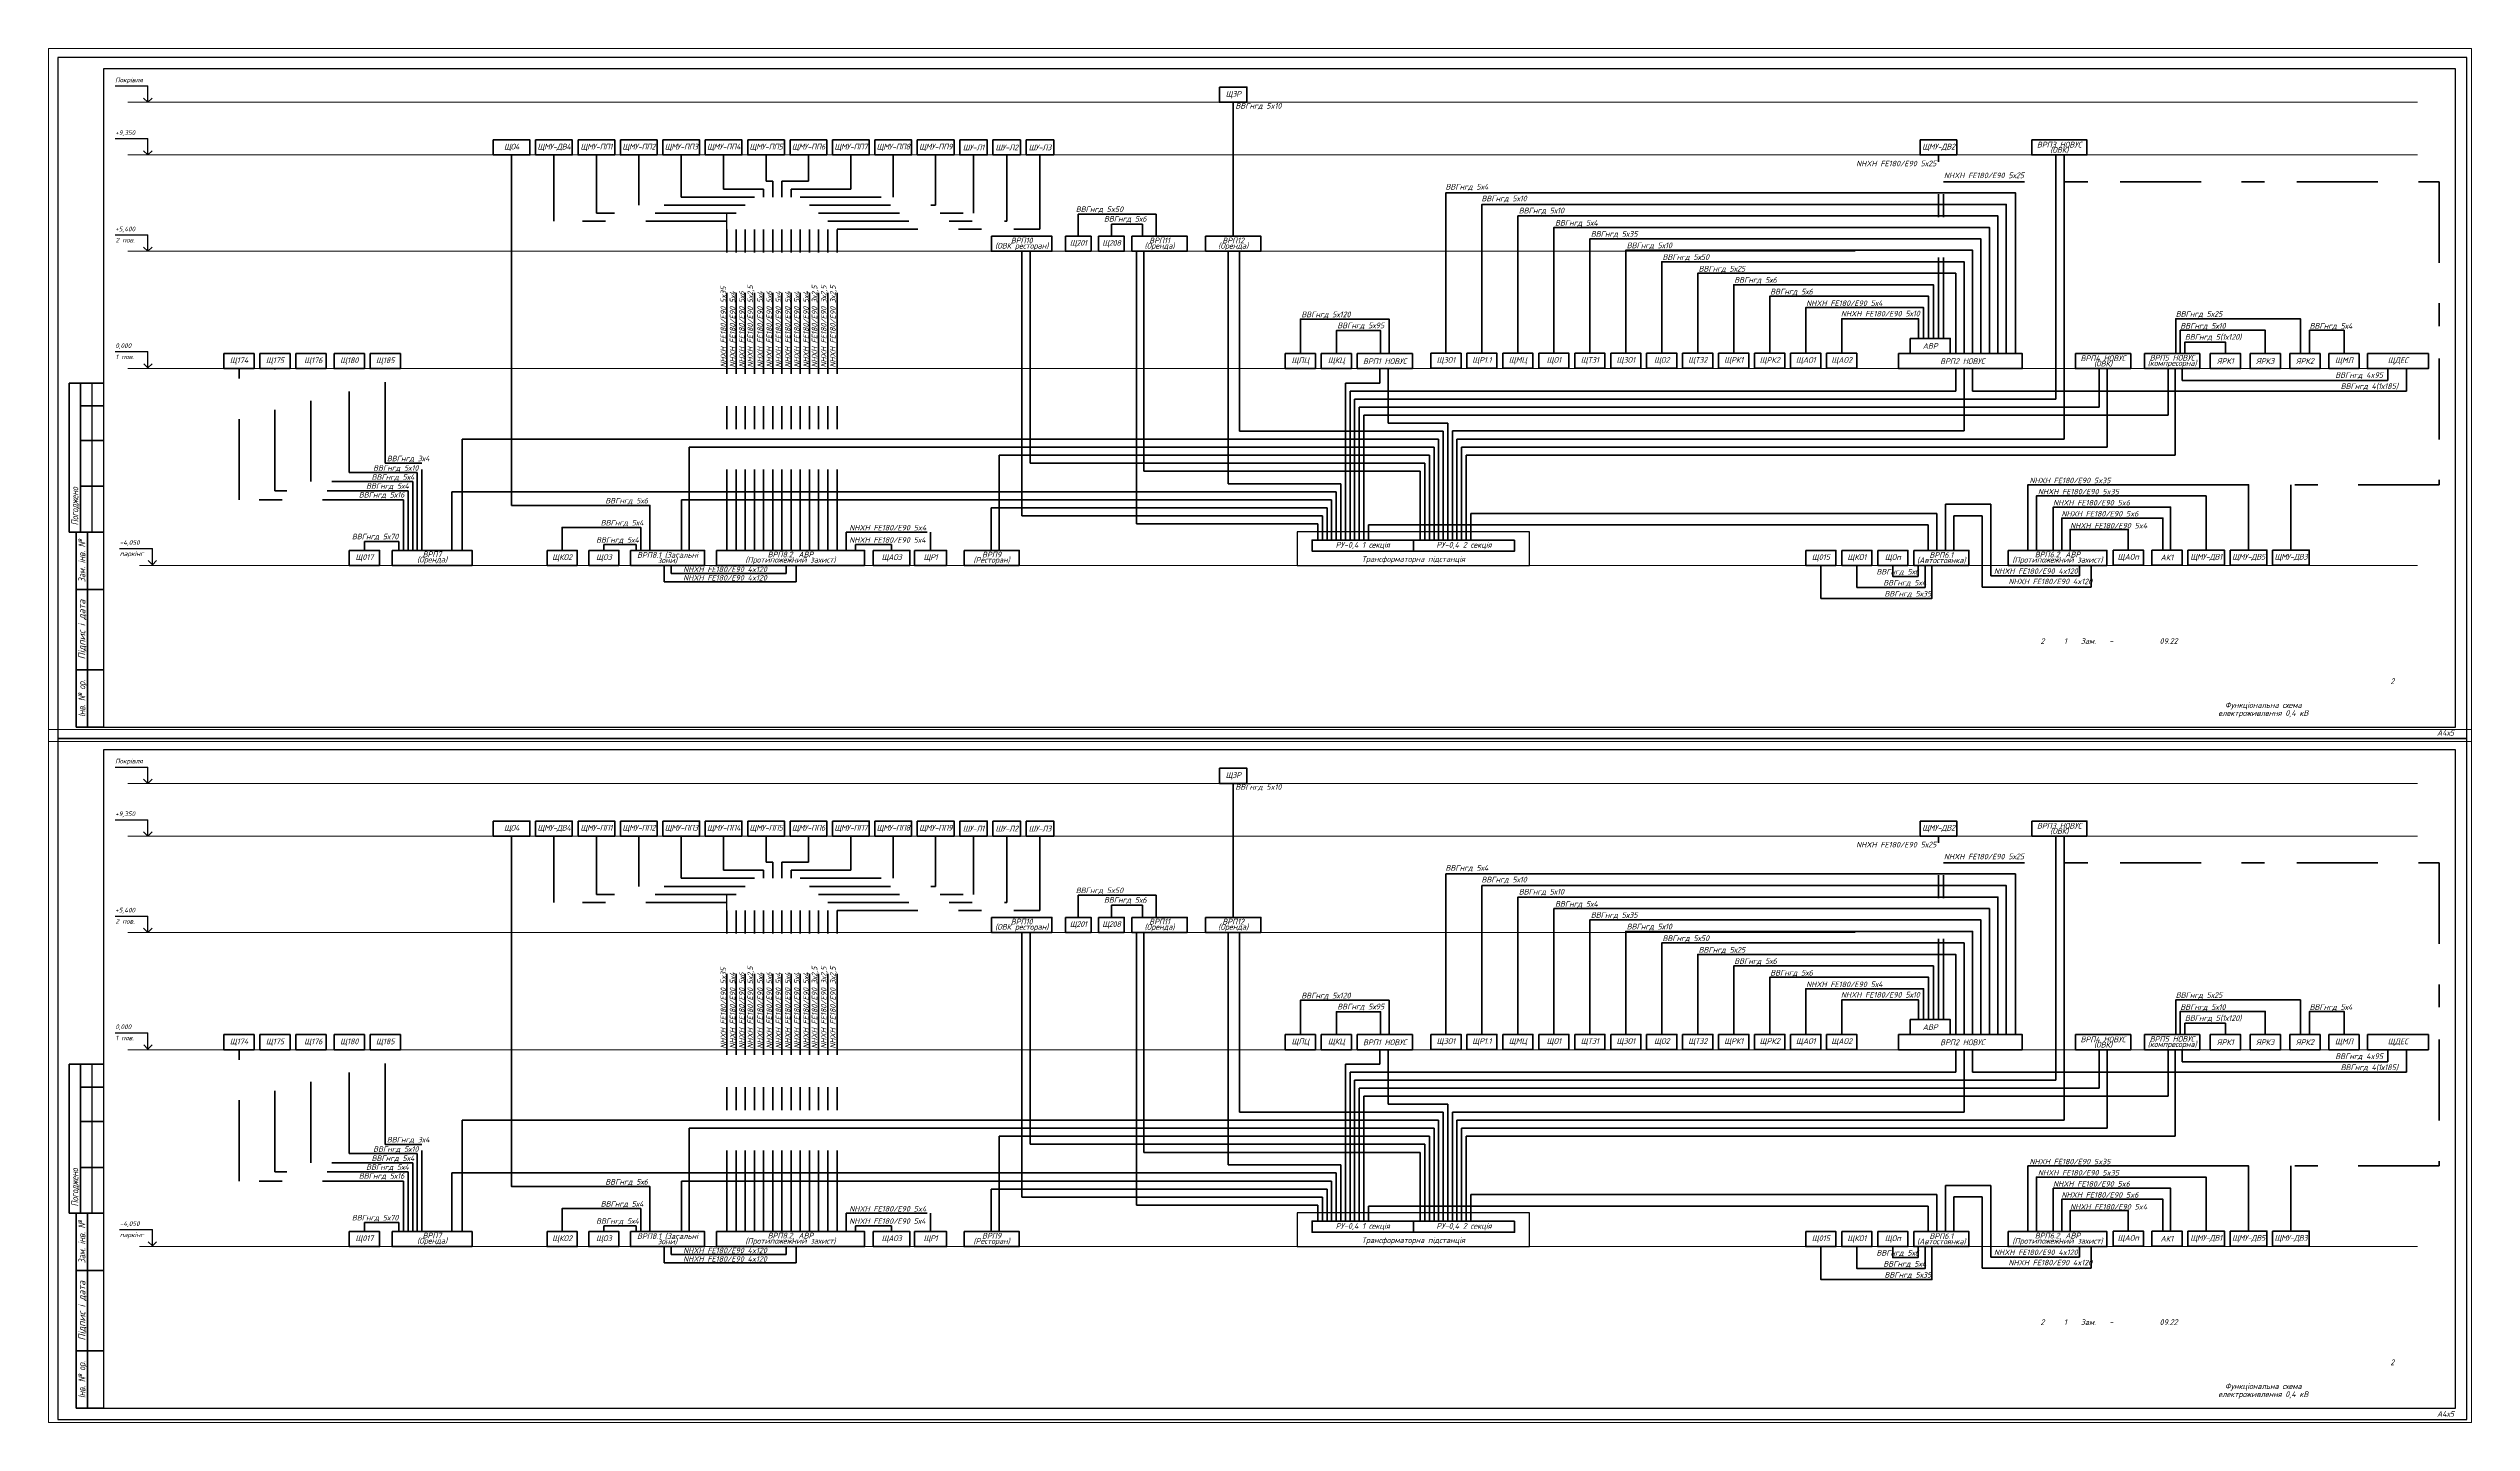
# Paper-space layout 'арк.2_схема_а4х5' of a CAD drawing. Header units: millimetres. Extents: x -4 to 1052, y -298 to 301.
# The model-space entities are those that its viewports show. They can reach past a viewport. Long polylines and large blocks are cut down to what shows.
import ezdxf
from ezdxf.enums import TextEntityAlignment as Align

# ---------------------------------------------------------------- set-up
doc = ezdxf.new("R2010")
doc.units = ezdxf.units.MM
for name, pattern in [('483 Границы городских земель', [8, 4, -1, 0, -1, 0, -1, 0, -1]), ('ACAD_ISO02W100', [15, 12, -3]), ('линия_сгиба2', [15.875, 6.35, -3.175, 0, -3.175, 0, -3.175]), ('Штрихпунктирная', [0.670278, 0.352778, -0.176389, 0, -0.141111])]:
    doc.linetypes.add(name, pattern=pattern)
doc.layers.get('Defpoints').update_dxf_attribs({"color": 4})
doc.layers.add('E_Зміни', color=7, linetype='Continuous')
doc.layers.add('Схема', color=7, linetype='Continuous')
doc.layers.add('Рамка внешняя', color=4, linetype='Continuous', lineweight=30, plot=False)
doc.styles.add('GOST 2.304', font='isocpeui.ttf')
doc.styles.add('ГОСТ 2.304', font='isocpeui.ttf')
doc.styles.add('СГЕНЕРИР_СТИЛЬ_7', font='isocpeui.ttf')

# ---------------------------------------------------------------- blocks, each defined once
blk = doc.blocks.new('A4x5')
at = {"lineweight": 40}
for p, q in [((-104506, 9000), (-104506, 15500)), ((-104506, 15500), (-103006, 15500)), ((-104006, 15500), (-104006, 9000)), ((-104006, 14500), (-103006, 14500)), ((-104006, 13000), (-103006, 13000)), ((-104006, 11000), (-103006, 11000)), ((-103006, 9000), (-104506, 9000))]:
    blk.add_line(p, q, dxfattribs=at)
at = {"lineweight": 25}
blk.add_line((-103506, 9000), (-103506, 15500), dxfattribs=at)
at = {"linetype": 'Continuous', "lineweight": 60}
for p, q in [((-104200, 500), (-104200, 9000)), ((-104200, 9000), (-103000, 9000)), ((-104200, 9000), (-103000, 9000)), ((-103700, 500), (-103700, 9000)), ((-104200, 6500), (-103000, 6500)), ((-104200, 3000), (-103000, 3000)), ((-103000, 500), (-104200, 500))]:
    blk.add_line(p, q, dxfattribs=at)
at = {"lineweight": 30, "ltscale": 100}
blk.add_lwpolyline([(-103000, 500), (-500, 500), (-500, 29200), (-103000, 29200)], close=True, dxfattribs=at)
at = {"layer": 'Рамка внешняя', "ltscale": 100}
blk.add_lwpolyline([(-105000, 0), (0, 0), (0, 29700), (-105000, 29700)], close=True, dxfattribs=at)
at = {"linetype": 'Continuous', "lineweight": 25, "style": 'СГЕНЕРИР_СТИЛЬ_7'}
for s, width, p in [('Погоджено', 0.8, (-104256, 10127)), ('Зам. інв. №', 0.8, (-103950, 7750)), ('Інв. № ор.', 0.7, (-103950, 1750))]:
    blk.add_text(s, height=300, rotation=90, dxfattribs=dict(at, width=width)).set_placement(p, align=Align.MIDDLE_CENTER)
blk.add_text('Підпис і дата', height=300, rotation=90, dxfattribs=at).set_placement((-103950, 4750), align=Align.MIDDLE_CENTER)
at = {"layer": 'Схема', "linetype": 'Continuous', "style": 'ГОСТ 2.304'}
blk.add_text('А4х5', height=250, dxfattribs=at).set_placement((-1307, 124))

msp = doc.modelspace()

# ---------------------------------------------------------------- linework, layer by layer
at = {"color": 252, "lineweight": -3, "ltscale": 300}
for p, q in [((-67885, 267845), (-66459, 267845)), ((-66459, 267165), (-66459, 267845)), ((-67885, 265545), (-66459, 265545)), ((-66459, 264865), (-66459, 265545)), ((-67885, 261345), (-66459, 261345)), ((-66459, 260665), (-66459, 261345)), ((-67879, 256260), (-66452, 256260)), ((-66452, 255580), (-66452, 256260)), ((-67688, 247675), (-66261, 247675)), ((-66261, 246996), (-66261, 247675))]:
    msp.add_line(p, q, dxfattribs=at)
at = {"color": 252, "lineweight": 30, "ltscale": 300}
for p, q in [((-66459, 267133), (-66641, 267315)), ((-66459, 267133), (-66277, 267315)), ((-66459, 264833), (-66641, 265015)), ((-66459, 264833), (-66277, 265015)), ((-66459, 260633), (-66641, 260815)), ((-66459, 260633), (-66277, 260815)), ((-66452, 255547), (-66634, 255730)), ((-66452, 255547), (-66270, 255730)), ((-66261, 246963), (-66444, 247146)), ((-66261, 246963), (-66079, 247146))]:
    msp.add_line(p, q, dxfattribs=at)
at = {"linetype": 'ACAD_ISO02W100', "lineweight": 18, "ltscale": 100}
for p, q in [((32457, 267133), (-67334, 267133)), ((32457, 264833), (-67334, 264833)), ((7957, 260633), (-67334, 260633)), ((32457, 255519), (-67334, 255519)), ((32457, 246935), (-66816, 246935))]:
    msp.add_line(p, q, dxfattribs=at)
at = {"lineweight": 50, "ltscale": 100}
for points in [[(-19753, 267789), (-18555, 267789), (-18555, 267133), (-19753, 267133)], [(-51405, 265489), (-49807, 265489), (-49807, 264833), (-51405, 264833)], [(-49557, 265489), (-47958, 265489), (-47958, 264833), (-49557, 264833)], [(-47708, 265489), (-46110, 265489), (-46110, 264833), (-47708, 264833)], [(-45860, 265489), (-44262, 265489), (-44262, 264833), (-45860, 264833)], [(-44012, 265489), (-42413, 265489), (-42413, 264833), (-44012, 264833)], [(-42163, 265489), (-40565, 265489), (-40565, 264833), (-42163, 264833)], [(-40315, 265489), (-38717, 265489), (-38717, 264833), (-40315, 264833)], [(-38467, 265489), (-36868, 265489), (-36868, 264833), (-38467, 264833)], [(-36618, 265489), (-35020, 265489), (-35020, 264833), (-36618, 264833)], [(-34770, 265489), (-33172, 265489), (-33172, 264833), (-34770, 264833)], [(-32922, 265489), (-31323, 265489), (-31323, 264833), (-32922, 264833)], [(-31073, 265489), (-29875, 265489), (-29875, 264833), (-31073, 264833)], [(-29625, 265489), (-28427, 265489), (-28427, 264833), (-29625, 264833)], [(-28177, 265489), (-26978, 265489), (-26978, 264833), (-28177, 264833)], [(10784, 265489), (12383, 265489), (12383, 264833), (10784, 264833)], [(15647, 265489), (18055, 265489), (18055, 264833), (15647, 264833)], [(-29695, 261289), (-27053, 261289), (-27053, 260633), (-29695, 260633)], [(-26469, 261289), (-25346, 261289), (-25346, 260633), (-26469, 260633)], [(-25024, 261289), (-23901, 261289), (-23901, 260633), (-25024, 260633)], [(-23567, 261289), (-21160, 261289), (-21160, 260633), (-23567, 260633)], [(-20358, 261289), (-17950, 261289), (-17950, 260633), (-20358, 260633)], [(10348, 256832), (12094, 256832), (12094, 256175), (10348, 256175)], [(-63144, 256175), (-61826, 256175), (-61826, 255519), (-63144, 255519)], [(-61576, 256175), (-60258, 256175), (-60258, 255519), (-61576, 255519)], [(-60008, 256175), (-58689, 256175), (-58689, 255519), (-60008, 255519)], [(-58339, 256175), (-57021, 256175), (-57021, 255519), (-58339, 255519)], [(-56771, 256175), (-55453, 256175), (-55453, 255519), (-56771, 255519)], [(-16886, 256175), (-15568, 256175), (-15568, 255519), (-16886, 255519)], [(-15318, 256175), (-13999, 256175), (-13999, 255519), (-15318, 255519)], [(-13749, 256175), (-11342, 256175), (-11342, 255519), (-13749, 255519)], [(-10544, 256188), (-9226, 256188), (-9226, 255532), (-10544, 255532)], [(-8976, 256188), (-7658, 256188), (-7658, 255532), (-8976, 255532)], [(-7408, 256188), (-6090, 256188), (-6090, 255532), (-7408, 255532)], [(-5840, 256188), (-4521, 256188), (-4521, 255532), (-5840, 255532)], [(-4271, 256188), (-2953, 256188), (-2953, 255532), (-4271, 255532)], [(-2703, 256188), (-1385, 256188), (-1385, 255532), (-2703, 255532)], [(-1135, 256188), (184, 256188), (184, 255532), (-1135, 255532)], [(434, 256188), (1752, 256188), (1752, 255532), (434, 255532)], [(2002, 256188), (3320, 256188), (3320, 255532), (2002, 255532)], [(3570, 256188), (4889, 256188), (4889, 255532), (3570, 255532)], [(5139, 256188), (6457, 256188), (6457, 255532), (5139, 255532)], [(6707, 256188), (8025, 256188), (8025, 255532), (6707, 255532)], [(9844, 256175), (15236, 256175), (15236, 255519), (9844, 255519)], [(17555, 256175), (19962, 256175), (19962, 255519), (17555, 255519)], [(20567, 256175), (22974, 256175), (22974, 255519), (20567, 255519)], [(23430, 256175), (24749, 256175), (24749, 255519), (23430, 255519)], [(25167, 256175), (26485, 256175), (26485, 255519), (25167, 255519)], [(26899, 256175), (28217, 256175), (28217, 255519), (26899, 255519)], [(28599, 256175), (29917, 256175), (29917, 255519), (28599, 255519)], [(30280, 256175), (32940, 256175), (32940, 255519), (30280, 255519)], [(-57678, 247591), (-56360, 247591), (-56360, 246935), (-57678, 246935)], [(-55815, 247591), (-52325, 247591), (-52325, 246935), (-55815, 246935)], [(-49061, 247591), (-47743, 247591), (-47743, 246935), (-49061, 246935)], [(-47243, 247591), (-45925, 247591), (-45925, 246935), (-47243, 246935)], [(-45425, 247591), (-42193, 247591), (-42193, 246935), (-45425, 246935)], [(-41677, 247591), (-35222, 247591), (-35222, 246935), (-41677, 246935)], [(-34845, 247591), (-33247, 247591), (-33247, 246935), (-34845, 246935)], [(-33045, 247591), (-31647, 247591), (-31647, 246935), (-33045, 246935)], [(-30886, 247591), (-28479, 247591), (-28479, 246935), (-30886, 246935)], [(-6893, 248043), (-15714, 248043), (-15714, 247557), (-6893, 247557)], [(5798, 247591), (7116, 247591), (7116, 246935), (5798, 246935)], [(7366, 247591), (8685, 247591), (8685, 246935), (7366, 246935)], [(8935, 247591), (10253, 247591), (10253, 246935), (8935, 246935)], [(10503, 247591), (12910, 247591), (12910, 246935), (10503, 246935)], [(14617, 247591), (18927, 247591), (18927, 246935), (14617, 246935)], [(19195, 247607), (20514, 247607), (20514, 246950), (19195, 246950)], [(20880, 247607), (22199, 247607), (22199, 246950), (20880, 246950)], [(22449, 247607), (24047, 247607), (24047, 246950), (22449, 246950)], [(24297, 247607), (25895, 247607), (25895, 246950), (24297, 246950)], [(26145, 247607), (27743, 247607), (27743, 246950), (26145, 246950)]]:
    msp.add_lwpolyline(points, close=True, dxfattribs=at)
at = {"lineweight": 50}
for points in [[(-19154, 261289), (-19154, 267133)], [(-50606, 264833), (-50606, 249551), (-44575, 249551), (-44575, 247591)], [(-9885, 256188), (-9885, 263185), (14939, 263185), (14939, 256175)], [(-8317, 256158), (-8317, 262675), (14539, 262675), (14539, 256175)], [(-6749, 256188), (-6749, 262175), (14171, 262175), (14171, 256175)], [(-5180, 256188), (-5180, 261675), (13804, 261675), (13804, 256175)], [(-3612, 256188), (-3612, 261175), (13436, 261175), (13436, 256175)], [(-2044, 256188), (-2044, 260675), (13069, 260675), (13069, 256175)], [(-475, 256188), (-475, 260175), (12701, 260175), (12701, 256175)], [(1093, 256188), (1093, 259675), (12334, 259675), (12334, 256175)], [(2661, 256201), (2661, 259175), (11366, 259175), (11366, 256832)], [(4230, 256175), (4230, 258675), (11149, 258675), (11149, 256832)], [(10931, 256832), (10931, 258175), (5798, 258175), (5798, 256175)], [(7366, 256188), (7366, 257688), (10714, 257688), (10714, 256832)], [(27358, 256175), (27358, 257688), (21923, 257688), (21923, 256188)], [(-16227, 256175), (-16227, 257675), (-12362, 257675), (-12362, 256175)], [(-12730, 256175), (-12730, 257175), (-14659, 257175), (-14659, 256175)], [(22123, 256188), (22123, 257188), (25826, 257188), (25826, 256188)], [(22323, 256188), (22323, 256675), (24090, 256675), (24090, 256175)], [(27758, 256175), (27758, 257188), (29258, 257188), (29258, 256175)], [(15485, 247591), (15485, 250453), (25096, 250453), (25096, 247607)], [(23248, 247607), (23248, 249966), (15853, 249966), (15853, 247591)], [(16588, 247591), (16588, 249479), (21699, 249479), (21699, 247607)], [(-44975, 247591), (-44975, 248591), (-48402, 248591), (-48402, 247591)], [(16955, 247591), (16955, 248999), (21367, 248999), (21367, 247607)], [(17323, 247591), (17323, 248504), (19854, 248504), (19854, 247607)], [(-11303, 248043), (-11303, 247557)], [(11297, 246935), (11297, 245495), (6457, 245495), (6457, 246935)], [(10997, 246935), (10997, 245975), (8026, 245975), (8026, 246935)], [(10697, 246935), (10697, 246455), (9594, 246455), (9594, 246935)]]:
    msp.add_lwpolyline(points, dxfattribs=at)
at = {"linetype": 'Штрихпунктирная', "lineweight": 53}
for points in [[(-41222, 247591), (-41222, 261941), (-48757, 261941), (-48757, 264833)], [(-40822, 247591), (-40822, 262291), (-46909, 262291), (-46909, 264833)], [(-40422, 247591), (-40422, 262641), (-45061, 262641), (-45061, 264833)], [(-40022, 247591), (-40022, 262991), (-43212, 262991), (-43212, 264833)], [(-39622, 247591), (-39622, 263341), (-41364, 263341), (-41364, 264833)], [(-39222, 247591), (-39222, 263691), (-39516, 263691), (-39516, 264833)], [(-38822, 247591), (-38822, 263691), (-37667, 263691), (-37667, 264833)], [(-38422, 247591), (-38422, 263341), (-35819, 263341), (-35819, 264833)], [(-38022, 247591), (-38022, 262991), (-33971, 262991), (-33971, 264833)], [(-37622, 247591), (-37622, 262641), (-32123, 262641), (-32123, 264833)], [(-37222, 247591), (-37222, 262291), (-30474, 262291), (-30474, 264833)], [(-36822, 247591), (-36822, 261941), (-29026, 261941), (-29026, 264833)], [(-36422, 247591), (-36422, 261591), (-27578, 261591), (-27578, 264833)], [(11584, 256832), (11584, 264833)], [(11801, 256832), (11801, 263660), (33405, 263660), (33405, 250453), (26944, 250453), (26944, 247607)], [(-25907, 261289), (-25907, 262258), (-22505, 262258), (-22505, 261289)], [(-24462, 261289), (-24462, 261822), (-23105, 261822), (-23105, 261289)], [(-55315, 247591), (-55315, 249791), (-62485, 249791), (-62485, 255519)], [(-55115, 247591), (-55115, 250191), (-60917, 250191), (-60917, 255519)], [(-54915, 247591), (-54915, 250591), (-59348, 250591), (-59348, 255519)], [(-54715, 247591), (-54715, 250991), (-57680, 250991), (-57680, 255519)], [(-54515, 247591), (-54515, 251391), (-56112, 251391), (-56112, 255519)], [(-36022, 247591), (-36022, 248391), (-32346, 248391), (-32346, 247591)], [(-55515, 247591), (-55515, 247978), (-57019, 247978), (-57019, 247591)], [(-45175, 247591), (-45175, 247841), (-46584, 247841), (-46584, 247591)], [(-35622, 247591), (-35622, 247841), (-34046, 247841), (-34046, 247591)]]:
    msp.add_lwpolyline(points, dxfattribs=at)
at = {"linetype": 'Штрихпунктирная', "lineweight": 50, "ltscale": 600}
for points in [[(-13864, 248043), (-13864, 254186), (16701, 254186), (16701, 264833)], [(-28364, 260633), (-28364, 249093), (-15264, 249093), (-15264, 248043)], [(-23364, 260633), (-23364, 248743), (-15464, 248743), (-15464, 248043)], [(-19377, 260633), (-19377, 250493), (-14464, 250493), (-14464, 248043)], [(-12764, 255519), (-12764, 254886), (-14264, 254886), (-14264, 248043)], [(12346, 255519), (12346, 254536), (-14064, 254536), (-14064, 248043)], [(-13664, 248043), (-13664, 253836), (18580, 253836), (18580, 255519)], [(-13464, 248043), (-13464, 253486), (21590, 253486), (21590, 255519)], [(-53203, 247591), (-53203, 250143), (-14664, 250143), (-14664, 248043)], [(-43203, 247591), (-43203, 249793), (-14864, 249793), (-14864, 248043)], [(-29699, 247591), (-29699, 249443), (-15064, 249443), (-15064, 248043)], [(17725, 246919), (17725, 246475), (13861, 246475), (13861, 249604), (11891, 249604), (11891, 247604)], [(-13264, 248043), (-13264, 248698), (11136, 248698), (11136, 247591)], [(-38642, 246935), (-38642, 246587), (-43657, 246587), (-43657, 246935)]]:
    msp.add_lwpolyline(points, dxfattribs=at)
at = {"linetype": 'линия_сгиба2', "lineweight": 50, "ltscale": 30}
for points in [[(-9403, 248043), (-9403, 252447), (17061, 252447), (17061, 264833)], [(-28003, 260633), (-28003, 251393), (-10803, 251393), (-10803, 248043)], [(-23053, 260633), (-23053, 251043), (-11003, 251043), (-11003, 248043)], [(-18887, 260633), (-18887, 252793), (-10003, 252793), (-10003, 248043)], [(-9803, 248043), (-9803, 253143), (-12403, 253143), (-12403, 255519)], [(12707, 255519), (12707, 252797), (-9603, 252797), (-9603, 248043)], [(-9203, 248043), (-9203, 252097), (18940, 252097), (18940, 255519)], [(-9003, 248062), (-9003, 251747), (21897, 251747), (21897, 255519)], [(-52764, 247591), (-52764, 252443), (-10203, 252443), (-10203, 248043)], [(-42864, 247591), (-42864, 252093), (-10403, 252093), (-10403, 248043)], [(-29353, 247591), (-29353, 251743), (-10603, 251743), (-10603, 248043)], [(-8803, 248043), (-8803, 249203), (11517, 249203), (11517, 247591)], [(12258, 247604), (12258, 249104), (13493, 249104), (13493, 245987), (18240, 245987), (18240, 246919)], [(-43959, 246935), (-43959, 246219), (-38196, 246219), (-38196, 246935)]]:
    msp.add_lwpolyline(points, dxfattribs=at)
msp.add_lwpolyline([(-41222, 261591), (-41222, 262291)])
at = {"linetype": '483 Границы городских земель', "lineweight": 50, "ltscale": 75}
for points in [[(13067, 255519), (13067, 254536), (31977, 254536), (31977, 255519)], [(22203, 255519), (22203, 254991), (31174, 254991), (31174, 255519)]]:
    msp.add_lwpolyline(points, dxfattribs=at)
at = {"lineweight": 30, "ltscale": 100}
msp.add_lwpolyline([(-6236, 248402), (-16370, 248402), (-16370, 246935), (-6236, 246935)], close=True, dxfattribs=at)
at = {"layer": 'Defpoints'}
msp.add_lwpolyline([(-13664, 248223), (-13664, 248043)], dxfattribs=at)

# ---------------------------------------------------------------- block references
at = {"color": 30, "lineweight": 50, "true_color": 0xf26722}
msp.add_blockref('A4x5', (34615, 239388, 0), dxfattribs=at)

# ---------------------------------------------------------------- texts
at = {"color": 252, "style": 'GOST 2.304'}
for s, p in [('Покрівля', (-67884, 268003, 0)), ('+9,350', (-67884, 265703, 0)), ('2 пов.', (-67870, 261016, 0)), ('+5,400', (-67884, 261503, 0)), ('0,000', (-67877, 256417, 0)), ('1 пов.', (-67870, 255931, 0)), ('паркінг', (-67679, 247347, 0)), ('-4,050', (-67686, 247833, 0))]:
    msp.add_text(s, height=202.5, dxfattribs=at).set_placement(p)
at = {"linetype": 'Continuous', "lineweight": 25, "char_height": 250, "attachment_point": 5, "style": 'GOST 2.304'}
for s, insert, width, line_spacing_factor in [('{\\T0.95;\\C0;ЩЗР}', (-19154, 267461, 0), 1198.32, 0.84), ('{\\T0.95;\\C0;ЩО4}', (-50606, 265161, 0), 1598.32, 0.84), ('{\\T0.95;\\C0;ЩМУ-ДВ4}', (-48757, 265161, 0), 1598.32, 0.84), ('{\\T0.95;\\C0;ЩМУ-ПП1}', (-46909, 265161, 0), 1598.32, 0.84), ('{\\T0.95;\\C0;ЩМУ-ПП2}', (-45061, 265161, 0), 1598.32, 0.84), ('{\\T0.95;\\C0;ЩМУ-ПП3}', (-43212, 265161, 0), 1598.32, 0.84), ('{\\T0.95;\\C0;ЩМУ-ПП4}', (-41364, 265161, 0), 1598.32, 0.84), ('{\\T0.95;\\C0;ЩМУ-ПП5}', (-39516, 265161, 0), 1598.32, 0.84), ('{\\T0.95;\\C0;ЩМУ-ПП6}', (-37667, 265161, 0), 1598.32, 0.84), ('{\\T0.95;\\C0;ЩМУ-ПП7}', (-35819, 265161, 0), 1598.32, 0.84), ('{\\T0.95;\\C0;ЩМУ-ПП8}', (-33971, 265161, 0), 1598.32, 0.84), ('{\\T0.95;\\C0;ЩМУ-ПП9}', (-32123, 265161, 0), 1598.32, 0.84), ('{\\T0.95;\\C0;ШУ-Л1}', (-30474, 265161, 0), 1198.32, 0.84), ('{\\T0.95;\\C0;ШУ-Л2}', (-29026, 265161, 0), 1198.32, 0.84), ('{\\T0.95;\\C0;ШУ-Л3}', (-27578, 265161, 0), 1198.32, 0.84), ('{\\T0.95;\\C0;ЩМУ-ДВ2}', (11584, 265161, 0), 1598.32, 0.84), ('ВРП3 НОВУС (ОВК) ', (16851, 265155, 0), 2407.3, 0.55), ('ВРП10 \\P(ОВК ресторан) ', (-28371, 260955, 0), 2649.09, 0.55), ('{\\T0.95;\\C0;Щ201}', (-25907, 260961, 0), 1122.78, 0.84), ('{\\T0.95;\\C0;Щ208}', (-24462, 260961, 0), 1122.78, 0.84), ('ВРП11 \\P(Оренда) ', (-22364, 260955, 0), 2407.3, 0.55), ('ВРП12 \\P(Оренда) ', (-19154, 260955, 0), 2407.3, 0.55), ('{\\C0;АВР}', (11221, 256504, 0), 1746.47, 0.84), ('Щ174', (-62485, 255847, 0), 1318.32, 0.84), ('Щ175', (-60917, 255847, 0), 1318.32, 0.84), ('Щ176', (-59248, 255847, 0), 1318.32, 0.84), ('Щ180', (-57680, 255847, 0), 1318.32, 0.84), ('Щ185', (-56112, 255847, 0), 1318.32, 0.84), ('ЩПЦ', (-16227, 255847, 0), 1318.32, 0.84), ('ЩКЦ', (-14659, 255847, 0), 1318.32, 0.84), ('ВРП1 НОВУС', (-12546, 255841, 0), 2407.3, 0.84), ('ЩЗО1', (-9885, 255860, 0), 1318.32, 0.84), ('ЩР1.1', (-8317, 255860, 0), 1318.32, 0.84), ('ЩМЦ', (-6749, 255860, 0), 1318.32, 0.84), ('ЩО1', (-5180, 255860, 0), 1318.32, 0.84), ('ЩТЗ1', (-3612, 255860, 0), 1318.32, 0.84), ('ЩЗО1', (-2044, 255860, 0), 1318.32, 0.84), ('ЩО2', (-475, 255860, 0), 1318.32, 0.84), ('ЩТЗ2', (1093, 255860, 0), 1318.32, 0.84), ('ЩРК1', (2661, 255860, 0), 1318.32, 0.84), ('ЩРК2', (4230, 255860, 0), 1318.32, 0.84), ('{\\C0;ЩАО1}', (5798, 255860, 0), 1318.32, 0.84), ('{\\C0;ЩАО2}', (7366, 255860, 0), 1318.32, 0.84), ('ВРП2 НОВУС', (12631, 255841, 0), 5208.13, 0.84), ('ВРП4 НОВУС (ОВК) ', (18758, 255841, 0), 2407.3, 0.55), ('ВРП5 НОВУС (компресорна) ', (21771, 255841, 0), 2407.3, 0.55), ('ЯРК1', (24090, 255847, 0), 1318.32, 0.84), ('ЯРК3', (25826, 255847, 0), 1318.32, 0.84), ('ЯРК2', (27558, 255847, 0), 1318.32, 0.84), ('ЩМЛ', (29258, 255847, 0), 1318.32, 0.84), ('ЩДЕС', (31610, 255847, 0), 2660.34, 0.84), ('Щ017', (-57019, 247263, 0), 1318.32, 0.84), ('ВРП7\\P(Оренда) ', (-54070, 247269, 0), 3489.99, 0.55), ('ЩКО2', (-48402, 247263, 0), 1318.32, 0.84), ('ЩО3', (-46584, 247263, 0), 1318.32, 0.84), ('ВРП8.1 (Загальні зони) ', (-43809, 247263, 0), 3231.83, 0.55), ('ВРП8.2, АВР\\P(Протипожежний захист) ', (-38450, 247263, 0), 6455.21, 0.55), ('{\\T0.95;\\C0;ЩАО3}', (-34046, 247263, 0), 1598.32, 0.84), ('{\\T0.95;\\C0;ЩР1}', (-32346, 247263, 0), 1398.32, 0.84), ('ВРП9 \\P(Ресторан) ', (-29683, 247257, 0), 2407.3, 0.55), ('РУ-0,4 1 секція', (-13509, 247800, 0), 4410.31, 0.84), ('Трансформаторна підстанція', (-11303, 247180, 0), 10133.94, 0.84), ('РУ-0,4 2 секція', (-9098, 247800, 0), 4410.31, 0.84), ('Щ015', (6457, 247263, 0), 1318.32, 0.84), ('ЩКО1', (8026, 247263, 0), 1318.32, 0.84), ('ЩОп', (9594, 247263, 0), 1318.32, 0.84), ('ВРП6.1 (Автостоянка) ', (11707, 247263, 0), 2407.3, 0.55), ('ВРП6.2, АВР\\P(Протипожежний захист) ', (16772, 247263, 0), 4309.88, 0.55), ('ЩАОп', (19854, 247278, 0), 1318.32, 0.84), ('АК1', (21539, 247278, 0), 1318.32, 0.84), ('{\\T0.95;\\C0;ЩМУ-ДВ1}', (23248, 247278, 0), 1598.32, 0.84), ('{\\T0.95;\\C0;ЩМУ-ДВ5}', (25096, 247278, 0), 1598.32, 0.84), ('{\\T0.95;\\C0;ЩМУ-ДВ3}', (26944, 247278, 0), 1598.32, 0.84), ('{\\C7;2}', (31365, 241888, 0), 1500, 0.84), ('\\pi250;Функціональна схема \\Pелектроживлення 0,4 кВ', (25615, 240638, 0), 7000, 0.84)]:
    msp.add_mtext(s, dxfattribs=dict(at, insert=insert, width=width, line_spacing_factor=line_spacing_factor))
at = {"color": 7, "linetype": 'Continuous', "char_height": 250, "style": 'ГОСТ 2.304'}
for s, insert, width, attachment_point in [('{\\H0.95833x;\\C256;ВВГнгд 5x10}', (-19059, 266954), 4000, 4), ('{\\H0.95833x;\\C256;NHXH FE180/E90 \\H1.0435x;5х25}', (7995, 264463), 4000, 4), ('{\\H0.95833x;\\C256;NHXH FE180/E90 \\H1.0435x;5х25}', (11820, 263945), 4000, 4), ('\\pt3000;{\\C256;ВВГнгд 5х4}', (-9903, 263425), 4000, 4), ('\\pt3000;{\\C256;ВВГнгд 5х10}', (-8335, 262915), 4000, 4), ('\\pt1000;{\\H0.95833x;\\C256;ВВГнгд 5x50}', (-23950, 262448, 0), 5211.93, 6), ('{\\C256;ВВГнгд 5х6}', (-22932, 262028), 5211.93, 6), ('{\\C256;ВВГнгд 5х10}', (-6709, 262388), 4000, 4), ('\\pt3000;{\\C256;ВВГнгд 5х4}', (-5128, 261854), 4000, 4), ('\\pt3000;{\\C256;ВВГнгд 5х35}', (-3569, 261370), 4000, 4), ('\\pt3000;{\\C256;ВВГнгд 5х10}', (-2005, 260869), 4000, 4), ('\\pxt12;{\\C256;ВВГнгд 5х50}', (-445, 260360), 4000, 4), ('\\pxt12;{\\C256;ВВГнгд 5х25}', (1128, 259852), 4000, 4), ('\\pt3000;{\\C256;ВВГнгд 5х6}', (2682, 259362), 4000, 4), ('\\pt3000;{\\C256;ВВГнгд 5х6}', (4251, 258855), 4000, 4), ('\\pxt12;{\\C256;ВВГнгд 5х120}', (-16186, 257858, 0), 2341.4, 4), ('{\\H0.95833x;\\C256;NHXH FE180/E90 \\H1.0435x;5х4}', (5817, 258373), 4000, 4), ('{\\H0.95833x;\\C256;NHXH FE180/E90 \\H1.0435x;5х10}', (7332, 257917), 4312.58, 4), ('\\pt3000;{\\C256;ВВГнгд 5х25}', (21923, 257879, 0), 2330.31, 4), ('\\pt3000;{\\C256;ВВГнгд 5х95}', (-14618, 257379, 0), 2121.95, 4), ('\\pt3000;{\\C256;ВВГнгд 5х10}', (22123, 257358, 0), 2171.41, 4), ('\\pt3000;{\\C256;ВВГнгд 5(1х120)}', (22323, 256878, 0), 2753.41, 4), ('\\pt3000;{\\C256;ВВГнгд 5х4}', (27758, 257358, 0), 2171.41, 4), ('{\\C256;ВВГнгд 4x95 }', (28876, 255215), 4000, 4), ('{\\C256;ВВГнгд 4(1х185)}', (29112, 254732), 4000, 4), ('{\\H0.95833x;\\C256;ВВГнгд 3х4}', (-56041, 251578, 0), 5211.93, 4), ('{\\H0.95833x;\\C256;ВВГнгд 5х4}', (-56946, 250380, 0), 5211.93, 4), ('{\\H0.95833x;\\C256;ВВГнгд 5х4}', (-56708, 250768, 0), 5211.93, 4), ('{\\H0.95833x;\\C256;ВВГнгд 5х10}', (-56639, 251166, 0), 5211.93, 4), ('{\\H0.95833x;\\C256;NHXH FE180/E90 5x35}', (15550, 250640), 4000, 4), ('{\\H0.95833x;\\C256;ВВГнгд 5х16}', (-57264, 249995, 0), 5211.93, 4), ('{\\H0.95833x;\\C256;ВВГнгд 5х6}', (-46521, 249737, 0), 5211.93, 4), ('{\\H0.95833x;\\C256;NHXH FE180/E90 5x35}', (15917, 250153), 4000, 4), ('{\\H0.95833x;\\C256;NHXH FE180/E90 5x6}', (16578, 249669), 4000, 4), ('{\\H0.95833x;\\C256;NHXH FE180/E90 5x6}', (16946, 249189), 4000, 4), ('{\\H0.95833x;\\C256;ВВГнгд 5х70}', (-57565, 248176), 5211.93, 4), ('{\\H0.95833x;\\C256;ВВГнгд 5х4}', (-46721, 248777, 0), 5211.93, 4), ('{\\H0.95833x;\\C256;NHXH FE180/E90 5x4}', (-35887, 248582), 4000, 4), ('{\\H0.95833x;\\C256;NHXH FE180/E90 5x4}', (17321, 248670), 4000, 4), ('{\\H0.95833x;\\C256;ВВГнгд 5х4}', (-46921, 248027, 0), 5211.93, 4), ('{\\H0.95833x;\\C256;NHXH FE180/E90 5х4}', (-35890, 248045, 0), 5211.93, 4), ('{\\H0.95833x;\\C256;NHXH FE180/E90 4x120}', (-43127, 246763, 0), 5211.93, 4), ('{\\H0.95833x;\\C256;NHXH FE180/E90 4x120}', (-43127, 246395, 0), 5211.93, 4), ('{\\H0.95833x;\\C256;ВВГнгд 5х6}', (8880, 246641, 0), 5211.93, 4), ('{\\H0.95833x;\\C256;ВВГнгд 5х4}', (9180, 246161, 0), 5211.93, 4), ('{\\H0.95833x;\\C256;NHXH FE180/E90 4x120}', (14003, 246685, 0), 5211.93, 4), ('{\\H0.95833x;\\C256;NHXH FE180/E90 4x120}', (14635, 246237, 0), 5211.93, 4), ('{\\H0.95833x;\\C256;ВВГнгд 5х35}', (9230, 245681, 0), 5211.93, 4)]:
    msp.add_mtext(s, dxfattribs=dict(at, insert=insert, width=width, attachment_point=attachment_point))
at = {"color": 7, "linetype": 'Continuous', "char_height": 250, "width": 5211.93, "attachment_point": 4, "rotation": 90, "style": 'ГОСТ 2.304'}
for s, insert in [('\\pxt4;{\\H0.95833x;\\C256;NHXH FE180/E90 5x35}', (-41375, 255567)), ('{\\H0.95833x;\\C256;NHXH FE180/E90 5х2,5}', (-40175, 255567)), ('{\\H0.95833x;\\C256;NHXH FE180/E90 3х2,5}', (-37375, 255567)), ('{\\H0.95833x;\\C256;NHXH FE180/E90 3х2,5}', (-36975, 255567)), ('{\\H0.95833x;\\C256;NHXH FE180/E90 3х2,5}', (-36575, 255567)), ('{\\H0.95833x;\\C256;NHXH FE180/E90 5х4}', (-40975, 255567)), ('{\\H0.95833x;\\C256;NHXH FE180/E90 5х6}', (-40575, 255567)), ('{\\H0.95833x;\\C256;NHXH FE180/E90 5х4}', (-39775, 255567)), ('{\\H0.95833x;\\C256;NHXH FE180/E90 5х6}', (-39375, 255567)), ('{\\H0.95833x;\\C256;NHXH FE180/E90 5х4}', (-38975, 255567)), ('{\\H0.95833x;\\C256;NHXH FE180/E90 5х4}', (-38575, 255567)), ('{\\H0.95833x;\\C256;NHXH FE180/E90 5х4}', (-38175, 255567)), ('{\\H0.95833x;\\C256;NHXH FE180/E90 5х4}', (-37775, 255567))]:
    msp.add_mtext(s, dxfattribs=dict(at, insert=insert))
at = {"layer": 'E_Зміни', "linetype": 'Continuous', "lineweight": 25, "char_height": 250, "width": 1000, "attachment_point": 5, "line_spacing_factor": 0.84, "style": 'GOST 2.304'}
for s, insert in [('{\\C7;2}', (16115, 243638, 0)), ('{\\C7;1}', (17115, 243638, 0)), ('{\\C7;Зам.}', (18115, 243638, 0)), ('{\\C7;-}', (19115, 243638, 0)), ('{\\C7;09.22}', (21615, 243638, 0))]:
    msp.add_mtext(s, dxfattribs=dict(at, insert=insert))

psp = doc.layouts.new('арк.2_схема_а4х5')

# ---------------------------------------------------------------- viewports
at = {"layer": 'Defpoints'}
psp.add_viewport(center=(523.9, 149.9), size=(1056.1, 302.165), view_center_point=(-17990.2, 254372.5), view_height=30216.473, dxfattribs=at)
psp.add_viewport(center=(523.9, -147.1), size=(1056.1, 302.165), view_center_point=(-17990.2, 254372.5), view_height=30216.473, status=3, dxfattribs=at)

doc.saveas('drawing.dxf')
